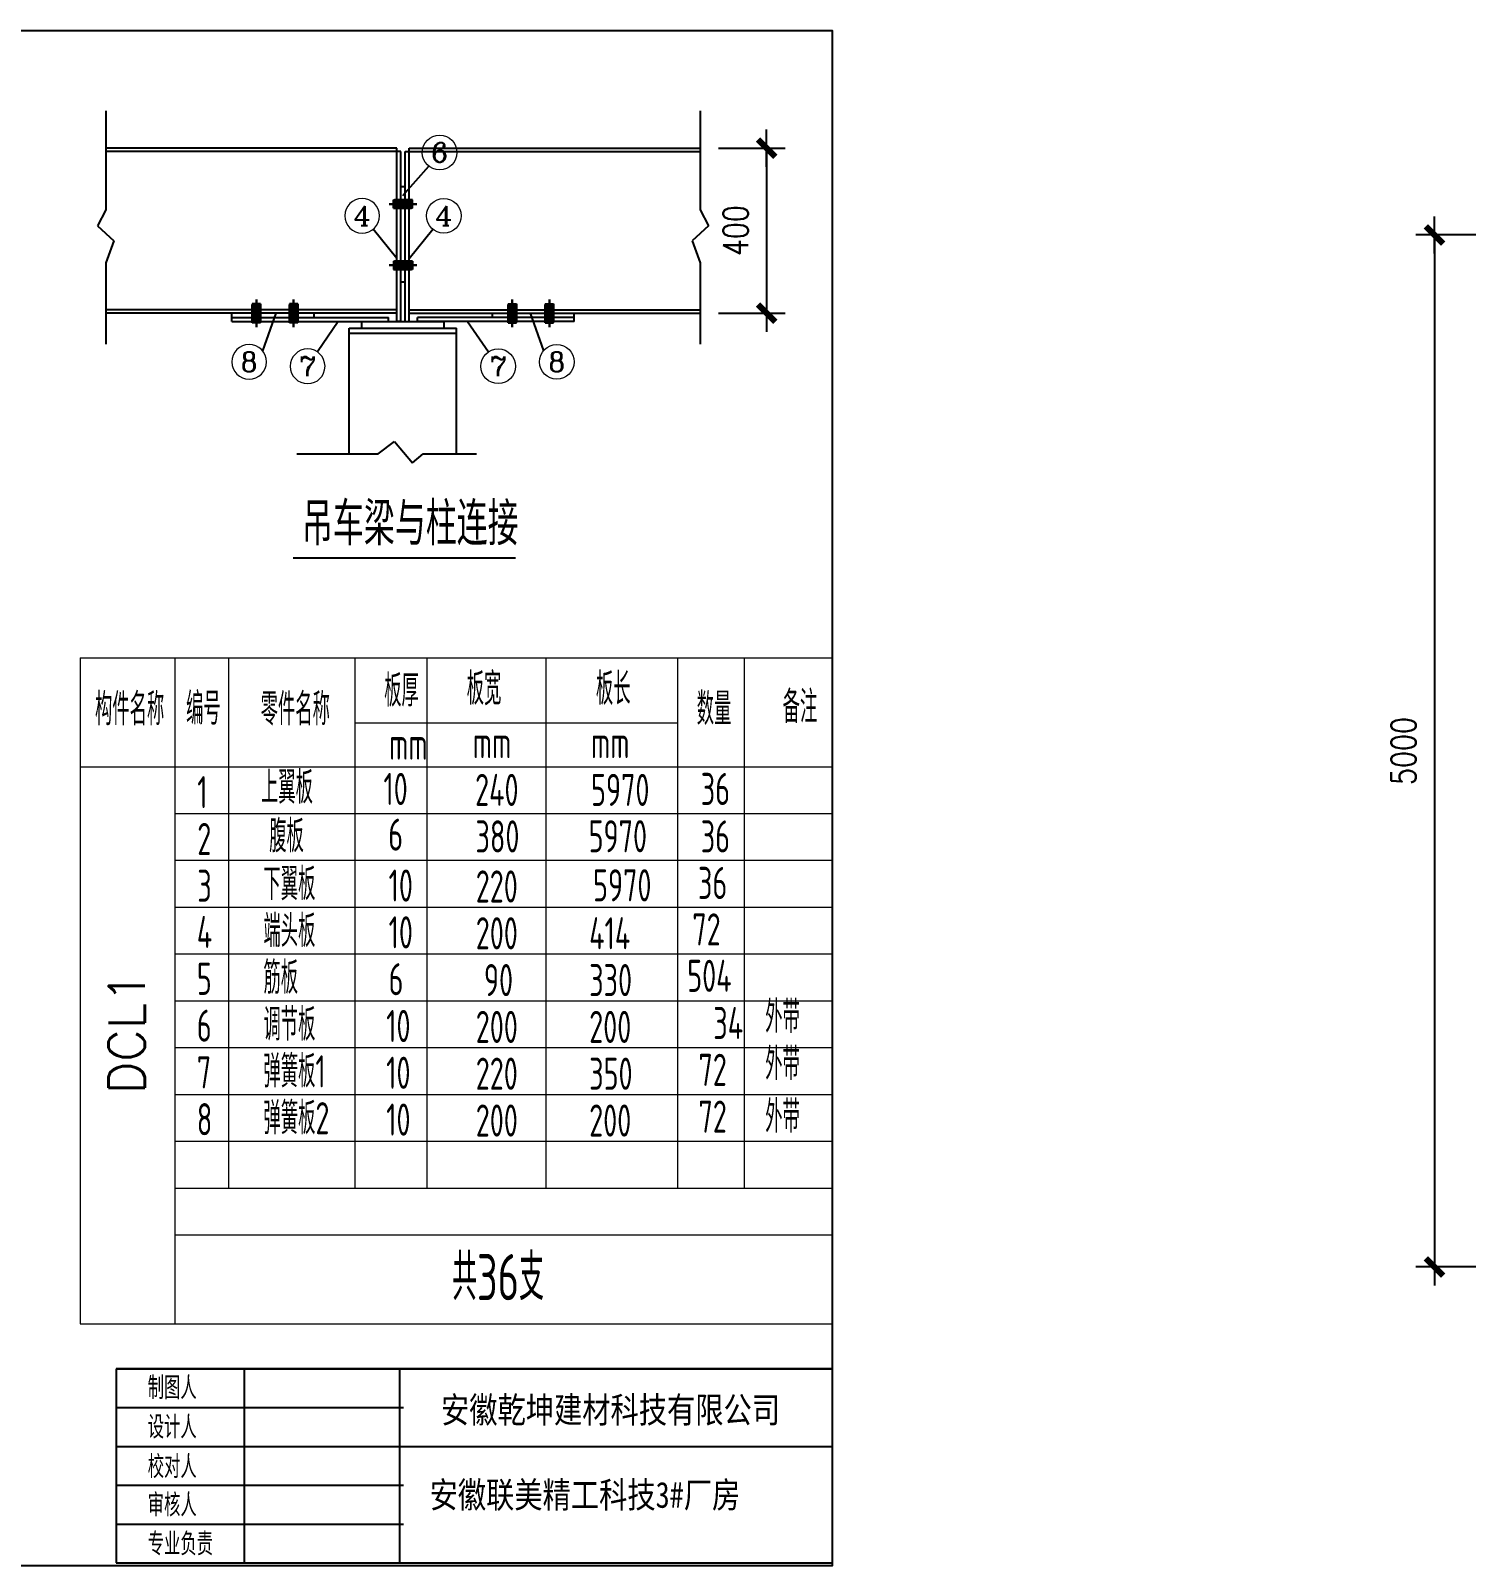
# Model space of a CAD drawing. Header units: millimetres. Extents: x 1471994 to 4527627, y -5186613 to -1927582.
# Drawn here: x 1517121 to 1524078, y -1970048 to -1962617 of the extents above; entities that cross this region are included whole.
import ezdxf
from ezdxf.enums import TextEntityAlignment as Align

# ---------------------------------------------------------------- set-up
doc = ezdxf.new("R2010")
doc.units = ezdxf.units.MM
doc.header["$LTSCALE"] = 1000
doc.header["$PDMODE"] = 34
doc.linetypes.add('CENTER', pattern=[50.8, 31.75, -6.35, 6.35, -6.35])
doc.layers.add('轴线层', color=1, linetype='CENTER', lineweight=15)
doc.layers.add('钢架', color=7, linetype='Continuous', lineweight=25)
doc.styles.add('COMPLEX', font='COMPLEX')
doc.styles.add('DIM_FONT', font='simplex.shx', dxfattribs={"width": 0.8, "bigfont": 'hztxt.shx'})
doc.styles.add('hz', font='gbenor.shx', dxfattribs={"width": 0.75, "height": 100, "bigfont": 'gbcbig.shx'})
doc.styles.get("Standard").update_dxf_attribs({"font": 'txt', "bigfont": 'gbcbig.shx'})
doc.styles.add('图框', font='')
doc.styles.get('图框').set_extended_font_data('SimSun')
doc.dimstyles.new('WGH(1)', dxfattribs={"dimscale": 1.2, "dimtxt": 100, "dimasz": 0.5, "dimexe": 75, "dimexo": 75, "dimgap": 75, "dimtad": 1, "dimdec": 0, "dimzin": 0, "dimdsep": 46, "dimtxsty": 'DIM_FONT', "dimblk1": '_DIMX', "dimblk2": '_DIMX', "dimsah": 1, "dimcen": 0.09, "dimclrd": 3, "dimclre": 3, "dimclrt": 7, "dimadec": 0, "dimazin": 0, "dimtfac": 1, "dimtdec": 0, "dimtix": 1, "dimtmove": 2, "dimatfit": 3, "dimldrblk": '_DIMX', "dimfxl": 1, "dimtolj": 1, "dimtzin": 0, "dimarcsym": 0})
doc.dimstyles.new('WGH(2)', dxfattribs={"dimscale": 1.2, "dimtxt": 100, "dimasz": 0.5, "dimexe": 75, "dimexo": 75, "dimgap": 75, "dimtad": 1, "dimdec": 0, "dimlfac": 0.5, "dimzin": 0, "dimdsep": 46, "dimtxsty": 'DIM_FONT', "dimblk1": '_DIMX', "dimblk2": '_DIMX', "dimsah": 1, "dimcen": 0.09, "dimclrd": 3, "dimclre": 3, "dimclrt": 7, "dimadec": 0, "dimazin": 0, "dimtfac": 1, "dimtdec": 0, "dimtix": 1, "dimtmove": 2, "dimatfit": 3, "dimldrblk": '_DIMX', "dimfxl": 1, "dimtolj": 1, "dimtzin": 0, "dimarcsym": 0})

# ---------------------------------------------------------------- blocks, each defined once
blk = doc.blocks.new('_DIMX')
blk.add_line((-150, 0), (150, 0))
at = {"const_width": 50}
blk.add_lwpolyline([(-70, -70), (70, 70)], dxfattribs=at)
blk = doc.blocks.new('*D794')
at = {"color": 3, "lineweight": -2}
for p, q in [((1520454.3, -1963186.4), (1520777.1, -1963186.4)), ((1520687.1, -1963187), (1520687.1, -1963985.8)), ((1520454.3, -1963986.4), (1520777.1, -1963986.4))]:
    blk.add_line(p, q, dxfattribs=at)
at = {"layer": 'Defpoints', "color": 0}
for p in [(1520364.3, -1963186.4), (1520364.3, -1963986.4), (1520687.1, -1963986.4)]:
    blk.add_point(p, dxfattribs=at)
at = {"color": 3, "lineweight": -2, "xscale": 0.6, "yscale": 0.6, "zscale": 0.6}
for p, rotation in [((1520687.1, -1963186.4), 90), ((1520687.1, -1963986.4), 270)]:
    blk.add_blockref('_DIMX', p, dxfattribs=dict(at, rotation=rotation))
at = {"color": 7, "insert": (1520537.1, -1963586.4), "char_height": 120, "attachment_point": 5, "rotation": 90, "style": 'DIM_FONT'}
blk.add_mtext('\\A1;400', dxfattribs=at)
blk = doc.blocks.new('轴线标号')
at = {"lineweight": 13}
blk.add_circle((0, 0), 0.5, dxfattribs=at)
at = {"layer": '钢架', "lineweight": 13, "style": 'COMPLEX', "width": 1.041667}
blk.add_attdef('A', text='', height=0.56, dxfattribs=at).set_placement((-0.25, -0.28), (0.25, -0.28), align=Align.FIT)
blk = doc.blocks.new('*D976')
at = {"color": 3, "lineweight": -2}
for p, q in [((1524426.6, -1963607.3), (1523833.9, -1963607.3)), ((1523923.9, -1963607.9), (1523923.9, -1968606.7)), ((1524426.6, -1968607.3), (1523833.9, -1968607.3))]:
    blk.add_line(p, q, dxfattribs=at)
at = {"layer": 'Defpoints', "color": 0}
for p in [(1524516.6, -1963607.3), (1523923.9, -1968607.3), (1524516.6, -1968607.3)]:
    blk.add_point(p, dxfattribs=at)
at = {"color": 3, "lineweight": -2, "xscale": 0.6, "yscale": 0.6, "zscale": 0.6}
for p, rotation in [((1523923.9, -1963607.3), 90), ((1523923.9, -1968607.3), 270)]:
    blk.add_blockref('_DIMX', p, dxfattribs=dict(at, rotation=rotation))
at = {"color": 7, "insert": (1523773.9, -1966107.3), "char_height": 120, "attachment_point": 5, "rotation": 90, "style": 'DIM_FONT'}
blk.add_mtext('\\A1;5000', dxfattribs=at)

msp = doc.modelspace()

# ---------------------------------------------------------------- hatches: boundary and pattern name
h = msp.add_hatch(color=1)
h.paths.add_polyline_path([(1518966.1, -1963457.6), (1518966.1, -1963437.6), (1518878.1, -1963437.6), (1518878.1, -1963457.6)])
h.paths.add_polyline_path([(1518966.1, -1963477.6), (1518966.1, -1963457.6), (1518878.1, -1963457.6), (1518878.1, -1963477.6)])
h = msp.add_hatch(color=1)
h.paths.add_polyline_path([(1518883.2, -1963457.6), (1518883.2, -1963437.6), (1518971.2, -1963437.6), (1518971.2, -1963457.6)])
h.paths.add_polyline_path([(1518883.2, -1963477.6), (1518883.2, -1963457.6), (1518971.2, -1963457.6), (1518971.2, -1963477.6)])
h = msp.add_hatch(color=1)
h.paths.add_polyline_path([(1518966.1, -1963753.9), (1518966.1, -1963773.9), (1518878.1, -1963773.9), (1518878.1, -1963753.9)])
h.paths.add_polyline_path([(1518966.1, -1963733.9), (1518966.1, -1963753.9), (1518878.1, -1963753.9), (1518878.1, -1963733.9)])
h = msp.add_hatch(color=1)
h.paths.add_polyline_path([(1518883.2, -1963753.9), (1518883.2, -1963773.9), (1518971.2, -1963773.9), (1518971.2, -1963753.9)])
h.paths.add_polyline_path([(1518883.2, -1963733.9), (1518883.2, -1963753.9), (1518971.2, -1963753.9), (1518971.2, -1963733.9)])
h = msp.add_hatch(color=1)
h.paths.add_polyline_path([(1518214.6, -1964028.1), (1518194.6, -1964028.1), (1518194.6, -1963940.1), (1518214.6, -1963940.1)])
h.paths.add_polyline_path([(1518234.6, -1964028.1), (1518214.6, -1964028.1), (1518214.6, -1963940.1), (1518234.6, -1963940.1)])
h = msp.add_hatch(color=1)
h.paths.add_polyline_path([(1518214.6, -1963945.2), (1518194.6, -1963945.2), (1518194.6, -1964033.2), (1518214.6, -1964033.2)])
h.paths.add_polyline_path([(1518234.6, -1963945.2), (1518214.6, -1963945.2), (1518214.6, -1964033.2), (1518234.6, -1964033.2)])
h = msp.add_hatch(color=1)
h.paths.add_polyline_path([(1518394.6, -1964028.1), (1518374.6, -1964028.1), (1518374.6, -1963940.1), (1518394.6, -1963940.1)])
h.paths.add_polyline_path([(1518414.6, -1964028.1), (1518394.6, -1964028.1), (1518394.6, -1963940.1), (1518414.6, -1963940.1)])
h = msp.add_hatch(color=1)
h.paths.add_polyline_path([(1518394.6, -1963945.2), (1518374.6, -1963945.2), (1518374.6, -1964033.2), (1518394.6, -1964033.2)])
h.paths.add_polyline_path([(1518414.6, -1963945.2), (1518394.6, -1963945.2), (1518394.6, -1964033.2), (1518414.6, -1964033.2)])
h = msp.add_hatch(color=1)
h.paths.add_polyline_path([(1519454.6, -1964028.1), (1519474.6, -1964028.1), (1519474.6, -1963940.1), (1519454.6, -1963940.1)])
h.paths.add_polyline_path([(1519434.6, -1964028.1), (1519454.6, -1964028.1), (1519454.6, -1963940.1), (1519434.6, -1963940.1)])
h = msp.add_hatch(color=1)
h.paths.add_polyline_path([(1519454.6, -1963945.2), (1519474.6, -1963945.2), (1519474.6, -1964033.2), (1519454.6, -1964033.2)])
h.paths.add_polyline_path([(1519434.6, -1963945.2), (1519454.6, -1963945.2), (1519454.6, -1964033.2), (1519434.6, -1964033.2)])
h = msp.add_hatch(color=1)
h.paths.add_polyline_path([(1519634.6, -1964028.1), (1519654.6, -1964028.1), (1519654.6, -1963940.1), (1519634.6, -1963940.1)])
h.paths.add_polyline_path([(1519614.6, -1964028.1), (1519634.6, -1964028.1), (1519634.6, -1963940.1), (1519614.6, -1963940.1)])
h = msp.add_hatch(color=1)
h.paths.add_polyline_path([(1519634.6, -1963945.2), (1519654.6, -1963945.2), (1519654.6, -1964033.2), (1519634.6, -1964033.2)])
h.paths.add_polyline_path([(1519614.6, -1963945.2), (1519634.6, -1963945.2), (1519634.6, -1964033.2), (1519614.6, -1964033.2)])

# ---------------------------------------------------------------- linework, layer by layer
for p, q in [((1517484.9, -1963006), (1517484.9, -1963485.5)), ((1520364.3, -1963006), (1520364.3, -1963485.5)), ((1518894.6, -1963186.4), (1517484.9, -1963186.4)), ((1518914.6, -1963202.4), (1517484.9, -1963202.4)), ((1518894.6, -1964026.4), (1518894.6, -1963186.4)), ((1518914.6, -1964026.4), (1518914.6, -1963202.4)), ((1518934.6, -1963202.4), (1520364.3, -1963202.4)), ((1518934.6, -1964026.4), (1518934.6, -1963202.4)), ((1518954.6, -1963186.4), (1520364.3, -1963186.4)), ((1518954.6, -1964026.4), (1518954.6, -1963186.4)), ((1518924.7, -1963415.2), (1519049.5, -1963273.1)), ((1518914.6, -1963372.2), (1518934.6, -1963372.2)), ((1518894.6, -1963457.6), (1518954.6, -1963457.6)), ((1517484.9, -1963485.5), (1517443.8, -1963562.8)), ((1520364.3, -1963485.5), (1520405.5, -1963562.8)), ((1517443.8, -1963562.8), (1517522.8, -1963635)), ((1518894.6, -1963721.9), (1518779.7, -1963579.7)), ((1518954.6, -1963721.9), (1519069.5, -1963579.7)), ((1520405.5, -1963562.8), (1520326.5, -1963635)), ((1517522.8, -1963635), (1517484.9, -1963741.5)), ((1520326.5, -1963635), (1520364.3, -1963741.5)), ((1517484.9, -1963741.5), (1517484.9, -1964136.5)), ((1518894.6, -1963753.9), (1518954.6, -1963753.9)), ((1520364.3, -1963741.5), (1520364.3, -1964136.5)), ((1518914.6, -1963834.1), (1518934.6, -1963834.1)), ((1518894.6, -1963970.4), (1517484.9, -1963970.4)), ((1518894.6, -1963986.4), (1517484.9, -1963986.4)), ((1518094.6, -1964026.4), (1518094.6, -1963986.4)), ((1518214.6, -1964026.4), (1518214.6, -1963986.4)), ((1518214.6, -1964026.4), (1518214.6, -1963986.4)), ((1518308.4, -1963986.4), (1518243.9, -1964168.4)), ((1518394.6, -1964026.4), (1518394.6, -1963986.4)), ((1518492.9, -1963986.4), (1518492.9, -1964006.4)), ((1518954.6, -1963970.4), (1520364.3, -1963970.4)), ((1518954.6, -1963986.4), (1520364.3, -1963986.4)), ((1519356.3, -1963986.4), (1519356.3, -1964006.4)), ((1519540.9, -1963986.4), (1519605.3, -1964168.4)), ((1519634.6, -1964026.4), (1519634.6, -1963986.4)), ((1519754.6, -1964026.4), (1519754.6, -1963986.4)), ((1518094.6, -1964006.4), (1518854.6, -1964006.4)), ((1518094.6, -1964026.4), (1518854.6, -1964026.4)), ((1518611.4, -1964026.4), (1518510.3, -1964174.1)), ((1518664.6, -1964668), (1518664.6, -1964058.4)), ((1518664.6, -1964058.4), (1519184.6, -1964058.4)), ((1518724.6, -1964058.4), (1518724.6, -1964026.4)), ((1518724.6, -1964026.4), (1519124.6, -1964026.4)), ((1518854.6, -1964026.4), (1518854.6, -1964006.4)), ((1518914.6, -1964026.4), (1518894.6, -1964026.4)), ((1518934.6, -1964026.4), (1518954.6, -1964026.4)), ((1519754.6, -1964006.4), (1518994.6, -1964006.4)), ((1518994.6, -1964026.4), (1518994.6, -1964006.4)), ((1519754.6, -1964026.4), (1518994.6, -1964026.4)), ((1519124.6, -1964058.4), (1519124.6, -1964026.4)), ((1519184.6, -1964668), (1519184.6, -1964058.4)), ((1519237.9, -1964026.4), (1519339, -1964174.1)), ((1518664.6, -1964082.4), (1519184.6, -1964082.4)), ((1518804.1, -1964668), (1518883, -1964607.1)), ((1518883, -1964607.1), (1518970.7, -1964710.7)), ((1518410.9, -1964668), (1518804.1, -1964668)), ((1518970.7, -1964710.7), (1519021.8, -1964668)), ((1519021.8, -1964668), (1519281.5, -1964668)), ((1518392.3, -1965171.5), (1519469.3, -1965171.5)), ((1521005.1, -1968974.5), (1521005.1, -1969900.1)), ((1521005.1, -1969100.1), (1517535.5, -1969100.1)), ((1517535.5, -1969100.1), (1517535.5, -1970041)), ((1517535.5, -1969100.1), (1521005.1, -1969100.1)), ((1517535.5, -1969100.1), (1517535.5, -1970041)), ((1517535.5, -1969100.1), (1521005.1, -1969100.1)), ((1518154.9, -1969100.1), (1518154.9, -1970041)), ((1518154.9, -1969100.1), (1518154.9, -1970041)), ((1518175.4, -1969100.1), (1521005.1, -1969100.1)), ((1518175.4, -1969100.1), (1521005.1, -1969100.1)), ((1518175.4, -1969100.1), (1521005.1, -1969100.1)), ((1518175.4, -1969100.1), (1521005.1, -1969100.1)), ((1518909.3, -1970041), (1518909.3, -1969100.1)), ((1521005.1, -1969100.1), (1521005.1, -1970041)), ((1517535.5, -1969288.3), (1518927.3, -1969288.3)), ((1517535.5, -1969288.3), (1518927.3, -1969288.3)), ((1517535.5, -1969476.5), (1521005.1, -1969476.5)), ((1517535.5, -1969476.5), (1521005.1, -1969476.5)), ((1517535.5, -1969664.7), (1518927.3, -1969664.7)), ((1517535.5, -1969664.7), (1518927.3, -1969664.7)), ((1517535.5, -1969852.8), (1518927.3, -1969852.8)), ((1517535.5, -1969852.8), (1518927.3, -1969852.8)), ((1517535.5, -1970041), (1518927.3, -1970041)), ((1517535.5, -1970041), (1521005.1, -1970041))]:
    msp.add_line(p, q)
at = {"color": 1}
for p, q in [((1518991.6, -1963457.6), (1518857.6, -1963457.6)), ((1518857.6, -1963457.6), (1518991.6, -1963457.6)), ((1518878.1, -1963437.6), (1518966.1, -1963437.6)), ((1518878.1, -1963437.6), (1518966.1, -1963437.6)), ((1518878.1, -1963477.6), (1518878.1, -1963437.6)), ((1518971.2, -1963437.6), (1518883.2, -1963437.6)), ((1518971.2, -1963437.6), (1518883.2, -1963437.6)), ((1518883.2, -1963477.6), (1518883.2, -1963437.6)), ((1518966.1, -1963477.6), (1518966.1, -1963437.6)), ((1518971.2, -1963477.6), (1518971.2, -1963437.6)), ((1518878.1, -1963477.6), (1518966.1, -1963477.6)), ((1518971.2, -1963477.6), (1518883.2, -1963477.6)), ((1518991.6, -1963753.9), (1518857.6, -1963753.9)), ((1518857.6, -1963753.9), (1518991.6, -1963753.9)), ((1518878.1, -1963733.9), (1518966.1, -1963733.9)), ((1518878.1, -1963733.9), (1518878.1, -1963773.9)), ((1518878.1, -1963773.9), (1518966.1, -1963773.9)), ((1518878.1, -1963773.9), (1518966.1, -1963773.9)), ((1518971.2, -1963733.9), (1518883.2, -1963733.9)), ((1518883.2, -1963733.9), (1518883.2, -1963773.9)), ((1518971.2, -1963773.9), (1518883.2, -1963773.9)), ((1518971.2, -1963773.9), (1518883.2, -1963773.9)), ((1518966.1, -1963733.9), (1518966.1, -1963773.9)), ((1518971.2, -1963733.9), (1518971.2, -1963773.9)), ((1518214.6, -1964053.7), (1518214.6, -1963919.6)), ((1518214.6, -1963919.6), (1518214.6, -1964053.7)), ((1518394.6, -1964053.7), (1518394.6, -1963919.6)), ((1518394.6, -1963919.6), (1518394.6, -1964053.7)), ((1519454.6, -1964053.7), (1519454.6, -1963919.6)), ((1519454.6, -1963919.6), (1519454.6, -1964053.7)), ((1519634.6, -1964053.7), (1519634.6, -1963919.6)), ((1519634.6, -1963919.6), (1519634.6, -1964053.7)), ((1518194.6, -1963940.1), (1518194.6, -1964028.1)), ((1518194.6, -1963940.1), (1518194.6, -1964028.1)), ((1518234.6, -1963940.1), (1518194.6, -1963940.1)), ((1518194.6, -1964033.2), (1518194.6, -1963945.2)), ((1518194.6, -1964033.2), (1518194.6, -1963945.2)), ((1518234.6, -1963945.2), (1518194.6, -1963945.2)), ((1518234.6, -1963940.1), (1518234.6, -1964028.1)), ((1518234.6, -1964033.2), (1518234.6, -1963945.2)), ((1518374.6, -1963940.1), (1518374.6, -1964028.1)), ((1518374.6, -1963940.1), (1518374.6, -1964028.1)), ((1518414.6, -1963940.1), (1518374.6, -1963940.1)), ((1518374.6, -1964033.2), (1518374.6, -1963945.2)), ((1518374.6, -1964033.2), (1518374.6, -1963945.2)), ((1518414.6, -1963945.2), (1518374.6, -1963945.2)), ((1518414.6, -1963940.1), (1518414.6, -1964028.1)), ((1518414.6, -1964033.2), (1518414.6, -1963945.2)), ((1519434.6, -1963940.1), (1519434.6, -1964028.1)), ((1519434.6, -1963940.1), (1519474.6, -1963940.1)), ((1519434.6, -1964033.2), (1519434.6, -1963945.2)), ((1519434.6, -1963945.2), (1519474.6, -1963945.2)), ((1519474.6, -1963940.1), (1519474.6, -1964028.1)), ((1519474.6, -1963940.1), (1519474.6, -1964028.1)), ((1519474.6, -1964033.2), (1519474.6, -1963945.2)), ((1519474.6, -1964033.2), (1519474.6, -1963945.2)), ((1519614.6, -1963940.1), (1519614.6, -1964028.1)), ((1519614.6, -1963940.1), (1519654.6, -1963940.1)), ((1519614.6, -1964033.2), (1519614.6, -1963945.2)), ((1519614.6, -1963945.2), (1519654.6, -1963945.2)), ((1519654.6, -1963940.1), (1519654.6, -1964028.1)), ((1519654.6, -1963940.1), (1519654.6, -1964028.1)), ((1519654.6, -1964033.2), (1519654.6, -1963945.2)), ((1519654.6, -1964033.2), (1519654.6, -1963945.2)), ((1518234.6, -1964028.1), (1518194.6, -1964028.1)), ((1518234.6, -1964033.2), (1518194.6, -1964033.2)), ((1518414.6, -1964028.1), (1518374.6, -1964028.1)), ((1518414.6, -1964033.2), (1518374.6, -1964033.2)), ((1519434.6, -1964028.1), (1519474.6, -1964028.1)), ((1519434.6, -1964033.2), (1519474.6, -1964033.2)), ((1519614.6, -1964028.1), (1519654.6, -1964028.1)), ((1519614.6, -1964033.2), (1519654.6, -1964033.2))]:
    msp.add_line(p, q, dxfattribs=at)
msp.add_lwpolyline([(1509959.5, -1962617.3), (1521005.1, -1962617.3), (1521005.1, -1970055), (1509959.5, -1970055)], close=True)
at = {"layer": '钢架', "lineweight": 13}
for p, q in [((1517361.2, -1965655.9), (1521005.1, -1965655.9)), ((1517361.2, -1965655.9), (1517361.2, -1968882.3)), ((1517821.5, -1968882.3), (1517821.5, -1965655.9)), ((1518078.5, -1965655.9), (1518078.5, -1967997.9)), ((1518690.8, -1965655.9), (1518690.8, -1967997.9)), ((1519040.4, -1965655.9), (1519040.4, -1967997.9)), ((1519040.4, -1965655.9), (1519040.4, -1967997.9)), ((1519617.5, -1965655.9), (1519617.5, -1967997.9)), ((1520254.9, -1965655.9), (1520254.9, -1967997.9)), ((1520577.5, -1965655.9), (1520577.5, -1967997.9)), ((1518690.8, -1965971.5), (1520254.9, -1965971.5)), ((1517361.2, -1966183.5), (1521005.1, -1966183.5)), ((1517821.5, -1966410.3), (1521005.1, -1966410.3)), ((1517821.5, -1966637.1), (1521005.1, -1966637.1)), ((1517821.5, -1966863.9), (1521005.1, -1966863.9)), ((1517821.5, -1967090.7), (1521005.1, -1967090.7)), ((1517821.5, -1967317.5), (1521005.1, -1967317.5)), ((1517821.5, -1967544.3), (1521005.1, -1967544.3)), ((1517821.5, -1967771.1), (1521005.1, -1967771.1)), ((1518078.5, -1967923.9), (1518078.5, -1968224.7)), ((1518690.8, -1967923.9), (1518690.8, -1968224.7)), ((1519040.4, -1967923.9), (1519040.4, -1968224.7)), ((1519617.5, -1967923.9), (1519617.5, -1968224.7)), ((1520254.9, -1967923.9), (1520254.9, -1968224.7)), ((1520577.5, -1967923.9), (1520577.5, -1968224.7)), ((1517821.5, -1967997.9), (1521005.1, -1967997.9)), ((1517821.5, -1968224.7), (1521005.1, -1968224.7)), ((1517821.5, -1968224.7), (1521005.1, -1968224.7)), ((1517821.5, -1968451.5), (1521005.1, -1968451.5)), ((1517361.2, -1968882.3), (1521005.1, -1968882.3))]:
    msp.add_line(p, q, dxfattribs=at)

# ---------------------------------------------------------------- block references
ref = msp.add_blockref('轴线标号', (1519102.4, -1963207.7), dxfattribs=dict(xscale=168.1849035946508, yscale=168.1849035946652, zscale=168.1849035946943, rotation=0.0007741618454696365))
ref.add_attrib('A', '6', dxfattribs={"layer": '钢架', "lineweight": 13, "height": 94.2, "rotation": 0.00077, "style": 'COMPLEX', "width": 1.339286}).set_placement((1519060.4, -1963254.7), (1519144.4, -1963254.7), align=Align.FIT)
ref = msp.add_blockref('轴线标号', (1518726.8, -1963514.3), dxfattribs=dict(xscale=-168.1849035946652, yscale=168.1849035946652, zscale=168.1849035946943))
ref.add_attrib('A', '4', dxfattribs={"layer": '钢架', "lineweight": 13, "height": 94.2, "style": 'COMPLEX', "width": 1.171875}).set_placement((1518684.8, -1963561.4), (1518768.9, -1963561.4), align=Align.FIT)
ref = msp.add_blockref('轴线标号', (1519122.4, -1963514.3), dxfattribs=dict(xscale=168.1849035946508, yscale=168.1849035946652, zscale=168.1849035946943, rotation=0.0007741618454696365))
ref.add_attrib('A', '4', dxfattribs={"layer": '钢架', "lineweight": 13, "height": 94.2, "rotation": 0.00077, "style": 'COMPLEX', "width": 1.171875}).set_placement((1519080.4, -1963561.4), (1519164.5, -1963561.4), align=Align.FIT)
ref = msp.add_blockref('轴线标号', (1518179.1, -1964221.9), dxfattribs=dict(xscale=-168.1849035946652, yscale=168.1849035946652, zscale=168.1849035946943))
ref.add_attrib('A', '8', dxfattribs={"layer": '钢架', "lineweight": 13, "height": 94.2, "style": 'COMPLEX', "width": 1.339286}).set_placement((1518137.1, -1964269), (1518221.2, -1964269), align=Align.FIT)
ref = msp.add_blockref('轴线标号', (1519670.2, -1964221.9), dxfattribs=dict(xscale=168.1849035946508, yscale=168.1849035946652, zscale=168.1849035946943, rotation=0.0007741620041070998))
ref.add_attrib('A', '8', dxfattribs={"layer": '钢架', "lineweight": 13, "height": 94.2, "rotation": 0.00077, "style": 'COMPLEX', "width": 1.339286}).set_placement((1519628.1, -1964269), (1519712.2, -1964269), align=Align.FIT)
ref = msp.add_blockref('轴线标号', (1518462.8, -1964243.5), dxfattribs=dict(xscale=-168.1849035946652, yscale=168.1849035946652, zscale=168.1849035946943))
ref.add_attrib('A', '7', dxfattribs={"layer": '钢架', "lineweight": 13, "height": 94.2, "style": 'COMPLEX', "width": 1.339286}).set_placement((1518420.7, -1964290.5), (1518504.8, -1964290.5), align=Align.FIT)
ref = msp.add_blockref('轴线标号', (1519386.5, -1964243.5), dxfattribs=dict(xscale=168.1849035946508, yscale=168.1849035946652, zscale=168.1849035946943, rotation=0.0007741620041070998))
ref.add_attrib('A', '7', dxfattribs={"layer": '钢架', "lineweight": 13, "height": 94.2, "rotation": 0.00077, "style": 'COMPLEX', "width": 1.339286}).set_placement((1519344.5, -1964290.5), (1519428.6, -1964290.5), align=Align.FIT)

# ---------------------------------------------------------------- texts
at = {"style": '图框', "width": 0.8}
msp.add_text('安徽乾坤建材科技有限公司         ', height=125.457, dxfattribs=at).set_placement((1519109.2, -1969362.4))
msp.add_text('安徽乾坤建材科技有限公司         ', height=125.457, dxfattribs=at).set_placement((1519109.2, -1969362.4))
for tag, p in [('制图人', (1517688, -1969247.9)), ('制图人', (1517688, -1969247.9)), ('设计人', (1517688, -1969438.3)), ('设计人', (1517688, -1969438.3)), ('校对人', (1517688, -1969630.2)), ('校对人', (1517688, -1969630.2)), ('审核人', (1517688, -1969815.9)), ('审核人', (1517688, -1969815.9)), ('专业负责', (1517688, -1970004.6)), ('专业负责', (1517688, -1970004.6))]:
    msp.add_attdef(tag, p, '', height=109.8)
msp.add_attdef('安徽联美精工科技3#厂房', (1519053.8, -1969774.1), '宣城市博远顺达', height=125.46, dxfattribs=at)
at = {"layer": '轴线层', "color": 4, "linetype": 'ByBlock', "insert": (1518435.2, -1964902.4), "char_height": 208.33, "attachment_point": 1}
msp.add_mtext_dynamic_manual_height_columns('吊车梁与柱连接', width=1506.743, gutter_width=12.5, heights=[336], dxfattribs=at)
at = {"layer": '轴线层', "color": 4, "linetype": 'ByBlock', "insert": (1517498.2, -1967770.1), "char_height": 174.96, "attachment_point": 1, "rotation": 90}
msp.add_mtext_dynamic_manual_height_columns('DCL1', width=1139.904, gutter_width=12.5, heights=[0], dxfattribs=at).dxf.set("width", 1025.914)
at = {"layer": '钢架', "lineweight": 13, "attachment_point": 1, "style": 'hz'}
for s, insert, char_height, width in [('板厚', (1518833.6, -1965736.8), 155.52, 637.357), ('板宽', (1519233.6, -1965728), 155.52, 637.357), ('板长', (1519859.7, -1965728), 155.52, 637.357), ('构件名称', (1517432.2, -1965827), 155.52, 637.357), ('编号', (1517873.6, -1965824.2), 155.52, 637.357), ('零件名称', (1518234.9, -1965827), 155.52, 637.357), ('数量', (1520348.2, -1965825.7), 155.52, 637.357), ('备注', (1520764.6, -1965815.8), 155.52, 637.357), ('mm', (1518857.6, -1965994.2), 155.52, 637.357), ('mm', (1519263, -1965986.8), 155.52, 637.357), ('mm', (1519835.9, -1965986.8), 155.52, 637.357), ('上翼板', (1518236.6, -1966206.7), 155.52, 637.357), ('\\pi400,t600;10', (1518430.1, -1966213.6), 155.52, 637.357), ('\\pi400,t600;240', (1518874.2, -1966218.1), 155.52, 637.357), ('\\pi400,t600;5970', (1519436, -1966218.1), 155.52, 637.357), ('\\pi400,t600;36', (1519967.9, -1966213.6), 155.52, 637.357), ('1', (1517928, -1966228.9), 155.5, 637.357), ('腹板', (1518276.3, -1966442.5), 155.52, 637.357), ('\\pi400,t600;6', (1518453.4, -1966434.5), 155.52, 637.357), ('\\pi400,t600;380', (1518876.1, -1966443.6), 155.52, 637.357), ('\\pi400,t600;5970', (1519424.3, -1966442.5), 155.52, 637.357), ('\\pi400,t600;36', (1519967.9, -1966443.5), 155.52, 637.357), ('2', (1517928, -1966455.7), 155.5, 637.357), ('下翼板', (1518248.5, -1966674.6), 155.52, 637.357), ('\\pi400,t600;36', (1519954.5, -1966669), 155.52, 637.357), ('3', (1517928, -1966682.5), 155.5, 637.357), ('\\pi400,t600;10', (1518455.2, -1966681.5), 155.52, 637.357), ('\\pi400,t600;220', (1518877.5, -1966686), 155.52, 637.357), ('\\pi400,t600;5970', (1519445.7, -1966680.4), 155.52, 637.357), ('端头板', (1518248.5, -1966901.4), 155.52, 637.357), ('\\pi400,t600;72', (1519926.9, -1966894), 155.52, 637.357), ('4', (1517925.8, -1966906.5), 155.5, 637.357), ('\\pi400,t600;10', (1518455.2, -1966908.3), 155.52, 637.357), ('\\pi400,t600;200', (1518877.5, -1966912.8), 155.52, 637.357), ('\\pi400,t600;414', (1519427.1, -1966912.8), 155.52, 637.357), ('筋板', (1518248.5, -1967128.2), 155.52, 637.357), ('5', (1517925.8, -1967133.3), 155.5, 637.357), ('\\pi400,t600;6', (1518455.2, -1967135.1), 155.52, 637.357), ('      90', (1518937.5, -1967139.6), 155.52, 637.357), ('\\pi400,t600;330', (1519427.1, -1967139.6), 155.52, 637.357), ('\\pi400,t600; 504', (1519839, -1967118.9), 155.52, 702.842), ('调节板', (1518248.5, -1967355), 155.52, 637.357), ('外带', (1520680.2, -1967317.5), 155.52, 637.357), ('6', (1517925.8, -1967360.1), 155.5, 637.357), ('\\pi400,t600;10', (1518443.5, -1967361.9), 155.52, 637.357), ('\\pi400,t600;200', (1518877.5, -1967366.4), 155.52, 637.357), ('\\pi400,t600;200', (1519427.1, -1967366.4), 155.52, 637.357), ('       34', (1519985.8, -1967347.6), 155.52, 637.357), ('外带', (1520680.2, -1967545.8), 155.52, 637.357), ('7', (1517925.8, -1967586.9), 155.5, 637.357), ('弹簧板1', (1518248.5, -1967581.8), 155.52, 637.357), ('\\pi400,t600;10', (1518443.5, -1967588.7), 155.52, 637.357), ('\\pi400,t600;220', (1518877.5, -1967593.2), 155.52, 637.357), ('\\pi400,t600;350', (1519427.1, -1967593.2), 155.52, 637.357), ('\\pi400,t600;72', (1519956.7, -1967574.4), 155.52, 637.357), ('外带', (1520680.2, -1967800.6), 155.52, 637.357), ('8', (1517925.8, -1967813.7), 155.5, 637.357), ('弹簧板2', (1518248.5, -1967808.6), 155.52, 637.357), ('\\pi400,t600;10', (1518443.5, -1967815.5), 155.52, 637.357), ('\\pi400,t600;200', (1518877.5, -1967820), 155.52, 637.357), ('\\pi400,t600;200', (1519427.1, -1967820), 155.52, 637.357), ('\\pi400,t600;72', (1519956.7, -1967801.2), 155.52, 637.357), ('共36支', (1519162.5, -1968544.8), 223.56, 717.157)]:
    msp.add_mtext(s, dxfattribs=dict(at, insert=insert, char_height=char_height, width=width))

# ---------------------------------------------------------------- dimensions: what is measured, and where the dimension line sits
dim = msp.add_linear_dim(base=(1520687.1, -1963986.4), p1=(1520364.3, -1963186.4), p2=(1520364.3, -1963986.4), angle=90, text='400', dimstyle='WGH(2)')
dim.commit()
dim.dimension.update_dxf_attribs({"geometry": '*D794', "text_midpoint": (1520537.1, -1963586.4)})
dim = msp.add_linear_dim(base=(1523923.9, -1968607.3), p1=(1524516.6, -1963607.3), p2=(1524516.6, -1968607.3), angle=90, dimstyle='WGH(1)')
dim.commit()
dim.dimension.update_dxf_attribs({"geometry": '*D976', "text_midpoint": (1523773.9, -1966107.3)})

doc.saveas('drawing.dxf')
